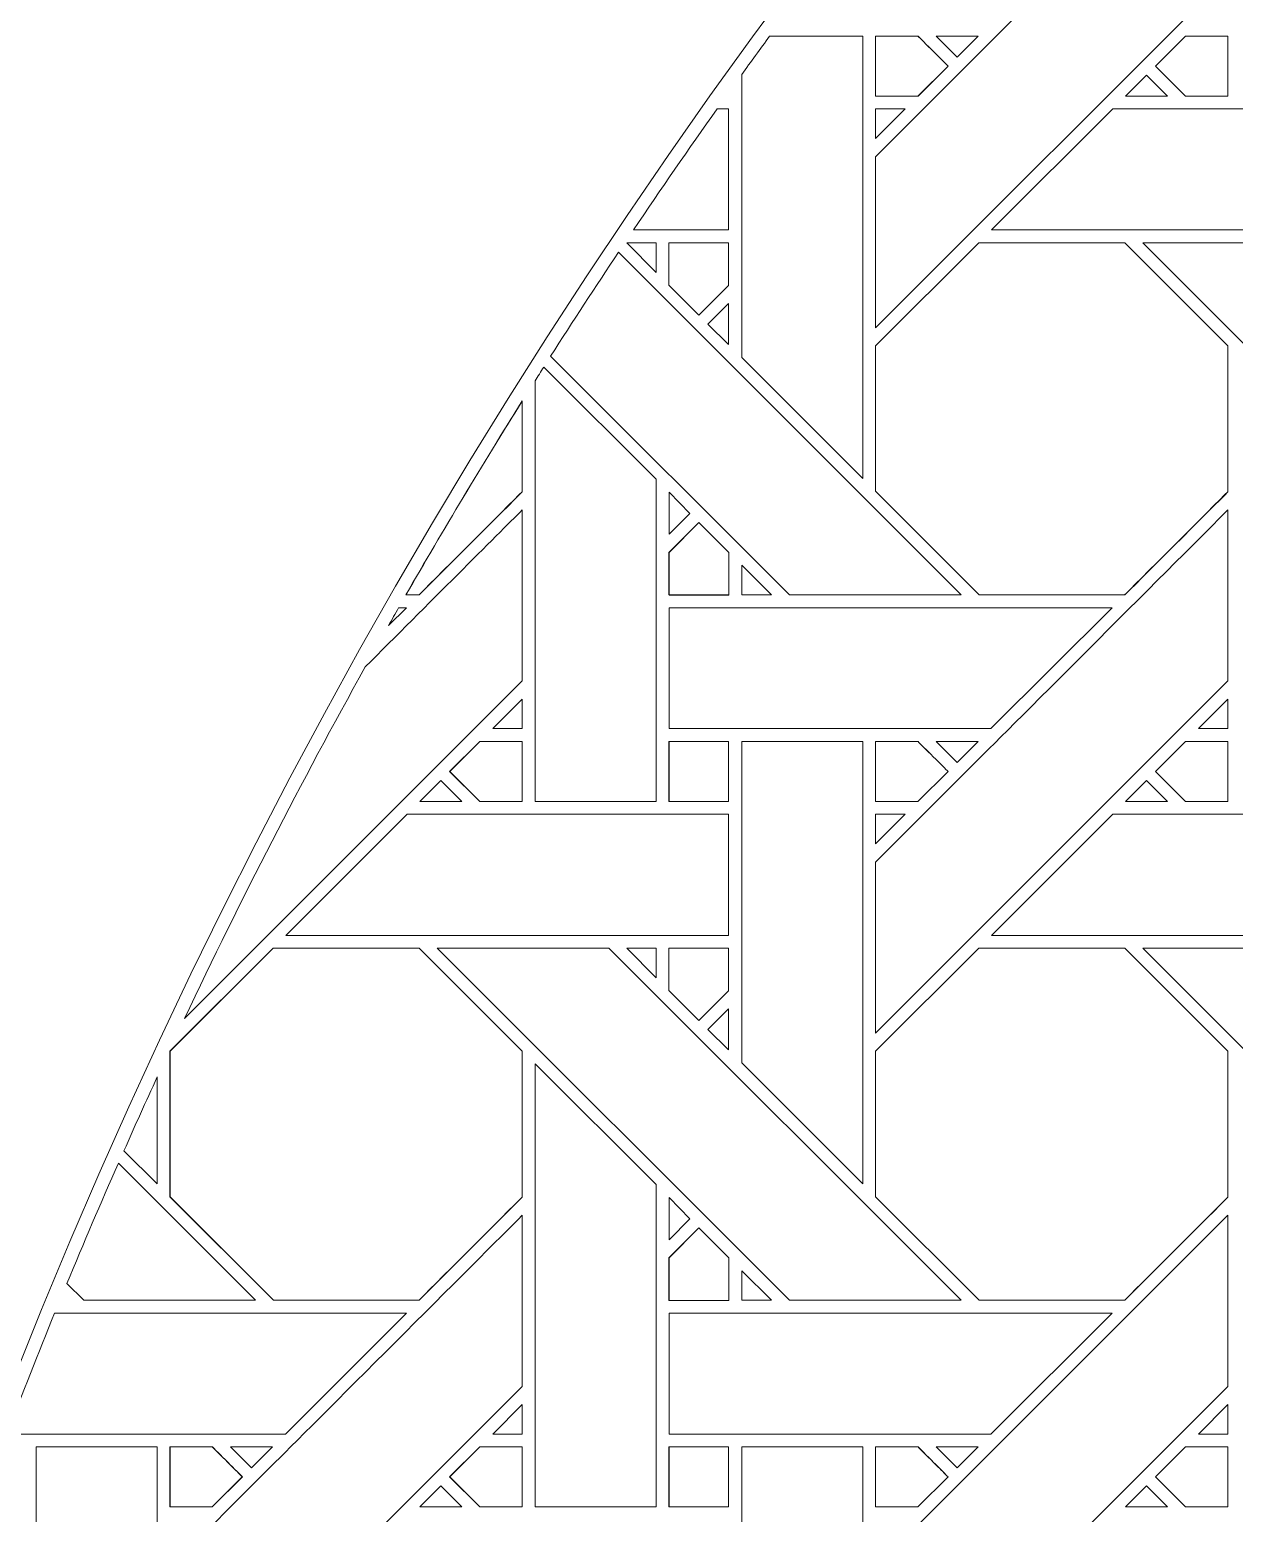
# Model space of a CAD drawing. Header units: inches. Extents: x 3.4 to 21.4, y 0.1 to 18.1.
# Drawn here: x 4.842 to 6.462, y 11.892 to 13.888 of the extents above; entities that cross this region are included whole.
import ezdxf

# ---------------------------------------------------------------- set-up
doc = ezdxf.new("R2010")
doc.units = ezdxf.units.IN
doc.header["$MEASUREMENT"] = 0
doc.layers.add('Design', color=7, linetype='Continuous', lineweight=0)

msp = doc.modelspace()

# ---------------------------------------------------------------- linework, layer by layer
at = {"layer": 'Design'}
for points, knots in [([(12.3829, 18.0948), (7.4123, 18.0948), (3.3829, 14.0653), (3.3829, 9.0948), (3.3829, 4.1242), (7.4123, 0.0948), (12.3829, 0.0948), (17.3534, 0.0948), (21.3829, 4.1242), (21.3829, 9.0948), (21.3829, 14.0653), (17.3534, 18.0948), (12.3829, 18.0948)], [0, 0, 0, 0, 1, 1, 1, 2, 2, 2, 3, 3, 3, 4, 4, 4, 4]), ([(12.3829, 17.2202), (7.8953, 17.2202), (4.2574, 13.5823), (4.2574, 9.0948), (4.2574, 4.6072), (7.8953, 0.9693), (12.3829, 0.9693), (16.8704, 0.9693), (20.5083, 4.6072), (20.5083, 9.0948), (20.5083, 13.5823), (16.8704, 17.2202), (12.3829, 17.2202)], [0, 0, 0, 0, 1, 1, 1, 2, 2, 2, 3, 3, 3, 4, 4, 4, 4]), ([(6.1154, 13.8528), (6.1567, 13.8939), (6.3965, 14.1338), (6.453, 14.1903), (6.453, 14.1903), (6.453, 13.9603), (6.453, 13.9603), (6.453, 13.9603), (5.9793, 13.4866), (5.9793, 13.4866), (5.9793, 13.4866), (5.9793, 13.7167), (5.9793, 13.7167), (5.9793, 13.7167), (6.1154, 13.8528), (6.1154, 13.8528)], [0, 0, 0, 0, 1, 1, 1, 2, 2, 2, 3, 3, 3, 4, 4, 4, 5, 5, 5, 5]), ([(5.7992, 13.8271), (5.8117, 13.8444), (5.8242, 13.8616), (5.8367, 13.8788), (5.8367, 13.8788), (5.9622, 13.8788), (5.9622, 13.8788), (5.9622, 13.8788), (5.9622, 13.2837), (5.9622, 13.2837), (5.9622, 13.2837), (5.7992, 13.4466), (5.7992, 13.4466), (5.7992, 13.4466), (5.7992, 13.8271), (5.7992, 13.8271)], [0, 0, 0, 0, 1, 1, 1, 2, 2, 2, 3, 3, 3, 4, 4, 4, 5, 5, 5, 5]), ([(5.9792, 13.7981), (5.9792, 13.7981), (5.9792, 13.8789), (5.9792, 13.8789), (5.9792, 13.8789), (6.0362, 13.8789), (6.0362, 13.8789), (6.0414, 13.8738), (6.0722, 13.843), (6.0766, 13.8386), (6.0766, 13.8386), (6.0362, 13.7981), (6.0362, 13.7981), (6.0362, 13.7981), (5.9792, 13.7981), (5.9792, 13.7981)], [0, 0, 0, 0, 1, 1, 1, 2, 2, 2, 3, 3, 3, 4, 4, 4, 5, 5, 5, 5]), ([(6.0615, 13.8537), (6.0615, 13.8537), (6.0767, 13.8385), (6.0767, 13.8385), (6.0767, 13.8385), (6.0363, 13.7981), (6.0363, 13.7981), (6.0363, 13.7981), (5.9793, 13.7981), (5.9793, 13.7981), (5.9793, 13.7981), (5.9793, 13.8788), (5.9793, 13.8788), (5.9793, 13.8788), (6.0364, 13.8788), (6.0364, 13.8788), (6.0418, 13.8734), (6.052, 13.8632), (6.0615, 13.8537)], [0, 0, 0, 0, 1, 1, 1, 2, 2, 2, 3, 3, 3, 4, 4, 4, 5, 5, 5, 6, 6, 6, 6]), ([(6.0607, 13.8788), (6.0607, 13.8788), (6.1172, 13.8788), (6.1172, 13.8788), (6.1172, 13.8788), (6.0889, 13.8506), (6.0889, 13.8506), (6.0889, 13.8506), (6.0607, 13.8788), (6.0607, 13.8788)], [0, 0, 0, 0, 1, 1, 1, 2, 2, 2, 3, 3, 3, 3]), ([(6.3554, 13.8385), (6.3554, 13.8385), (6.3958, 13.8789), (6.3958, 13.8789), (6.3958, 13.8789), (6.4529, 13.8789), (6.4529, 13.8789), (6.4529, 13.8789), (6.4529, 13.7981), (6.4529, 13.7981), (6.4529, 13.7981), (6.3957, 13.7981), (6.3957, 13.7981), (6.3957, 13.7981), (6.3554, 13.8385), (6.3554, 13.8385)], [0, 0, 0, 0, 1, 1, 1, 2, 2, 2, 3, 3, 3, 4, 4, 4, 5, 5, 5, 5]), ([(6.3555, 13.8384), (6.3555, 13.8384), (6.3959, 13.8789), (6.3959, 13.8789), (6.3959, 13.8789), (6.453, 13.8789), (6.453, 13.8789), (6.453, 13.8789), (6.453, 13.798), (6.453, 13.798), (6.453, 13.798), (6.3959, 13.798), (6.3959, 13.798), (6.3959, 13.798), (6.3555, 13.8384), (6.3555, 13.8384)], [0, 0, 0, 0, 1, 1, 1, 2, 2, 2, 3, 3, 3, 4, 4, 4, 5, 5, 5, 5]), ([(6.3716, 13.798), (6.3716, 13.798), (6.3151, 13.798), (6.3151, 13.798), (6.3151, 13.798), (6.3434, 13.8263), (6.3434, 13.8263), (6.3434, 13.8263), (6.3716, 13.798), (6.3716, 13.798)], [0, 0, 0, 0, 1, 1, 1, 2, 2, 2, 3, 3, 3, 3]), ([(5.7661, 13.7809), (5.7661, 13.7809), (5.7817, 13.7809), (5.7817, 13.7809), (5.7817, 13.7809), (5.7817, 13.6181), (5.7817, 13.6181), (5.7817, 13.6181), (5.6536, 13.6181), (5.6536, 13.6181), (5.6905, 13.6728), (5.728, 13.7271), (5.7661, 13.7809)], [0, 0, 0, 0, 1, 1, 1, 2, 2, 2, 3, 3, 3, 4, 4, 4, 4]), ([(6.0191, 13.7809), (6.0191, 13.7809), (5.9793, 13.7411), (5.9793, 13.7411), (5.9793, 13.7411), (5.9793, 13.7809), (5.9793, 13.7809), (5.9793, 13.7809), (6.0191, 13.7809), (6.0191, 13.7809)], [0, 0, 0, 0, 1, 1, 1, 2, 2, 2, 3, 3, 3, 3]), ([(6.7304, 13.7809), (6.7304, 13.7809), (6.7304, 13.6181), (6.7304, 13.6181), (6.7304, 13.6181), (6.1351, 13.6181), (6.1351, 13.6181), (6.1351, 13.6181), (6.298, 13.7809), (6.298, 13.7809), (6.298, 13.7809), (6.7304, 13.7809), (6.7304, 13.7809)], [0, 0, 0, 0, 1, 1, 1, 2, 2, 2, 3, 3, 3, 4, 4, 4, 4]), ([(5.6842, 13.601), (5.6842, 13.601), (5.6842, 13.5611), (5.6842, 13.5611), (5.6842, 13.5611), (5.6448, 13.601), (5.6448, 13.601), (5.6448, 13.601), (5.6842, 13.601), (5.6842, 13.601)], [0, 0, 0, 0, 1, 1, 1, 2, 2, 2, 3, 3, 3, 3]), ([(5.7816, 13.5435), (5.7816, 13.5435), (5.7416, 13.5035), (5.7416, 13.5035), (5.7416, 13.5035), (5.7013, 13.5438), (5.7013, 13.5438), (5.7013, 13.5438), (5.7013, 13.601), (5.7013, 13.601), (5.7013, 13.601), (5.7816, 13.601), (5.7816, 13.601), (5.7816, 13.601), (5.7816, 13.5435), (5.7816, 13.5435)], [0, 0, 0, 0, 1, 1, 1, 2, 2, 2, 3, 3, 3, 4, 4, 4, 5, 5, 5, 5]), ([(5.7418, 13.5034), (5.7418, 13.5034), (5.7014, 13.5438), (5.7014, 13.5438), (5.7014, 13.5438), (5.7014, 13.601), (5.7014, 13.601), (5.7014, 13.601), (5.7817, 13.601), (5.7817, 13.601), (5.7817, 13.601), (5.7817, 13.5434), (5.7817, 13.5434), (5.7817, 13.5434), (5.7418, 13.5034), (5.7418, 13.5034)], [0, 0, 0, 0, 1, 1, 1, 2, 2, 2, 3, 3, 3, 4, 4, 4, 5, 5, 5, 5]), ([(5.9792, 13.2667), (5.9792, 13.2667), (5.9792, 13.4623), (5.9792, 13.4623), (5.9792, 13.4623), (6.1179, 13.601), (6.1179, 13.601), (6.1179, 13.601), (6.3142, 13.601), (6.3142, 13.601), (6.3142, 13.601), (6.4528, 13.4623), (6.4528, 13.4623), (6.4528, 13.4623), (6.4528, 13.2661), (6.4528, 13.2661), (6.435, 13.2482), (6.3231, 13.1364), (6.3141, 13.1274), (6.3141, 13.1274), (6.1184, 13.1274), (6.1184, 13.1274), (6.1184, 13.1274), (5.9792, 13.2667), (5.9792, 13.2667)], [0, 0, 0, 0, 1, 1, 1, 2, 2, 2, 3, 3, 3, 4, 4, 4, 5, 5, 5, 6, 6, 6, 7, 7, 7, 8, 8, 8, 8]), ([(6.1179, 13.601), (6.1179, 13.601), (6.3142, 13.601), (6.3142, 13.601), (6.3142, 13.601), (6.453, 13.4622), (6.453, 13.4622), (6.453, 13.4622), (6.453, 13.266), (6.453, 13.266), (6.4353, 13.2482), (6.3233, 13.1364), (6.3143, 13.1273), (6.3143, 13.1273), (6.1186, 13.1273), (6.1186, 13.1273), (6.1186, 13.1273), (5.9793, 13.2666), (5.9793, 13.2666), (5.9793, 13.2666), (5.9793, 13.4622), (5.9793, 13.4622), (5.9793, 13.4622), (6.1179, 13.601), (6.1179, 13.601)], [0, 0, 0, 0, 1, 1, 1, 2, 2, 2, 3, 3, 3, 4, 4, 4, 5, 5, 5, 6, 6, 6, 7, 7, 7, 8, 8, 8, 8]), ([(7.043, 13.1273), (7.043, 13.1273), (6.812, 13.1273), (6.812, 13.1273), (6.812, 13.1273), (6.3385, 13.601), (6.3385, 13.601), (6.3385, 13.601), (6.5694, 13.601), (6.5694, 13.601), (6.5694, 13.601), (7.043, 13.1273), (7.043, 13.1273)], [0, 0, 0, 0, 1, 1, 1, 2, 2, 2, 3, 3, 3, 4, 4, 4, 4]), ([(5.6336, 13.5881), (5.6336, 13.5881), (6.0943, 13.1273), (6.0943, 13.1273), (6.0943, 13.1273), (5.8633, 13.1273), (5.8633, 13.1273), (5.8633, 13.1273), (5.5423, 13.4483), (5.5423, 13.4483), (5.5723, 13.4952), (5.6027, 13.5418), (5.6336, 13.5881)], [0, 0, 0, 0, 1, 1, 1, 2, 2, 2, 3, 3, 3, 4, 4, 4, 4]), ([(5.7817, 13.5191), (5.7817, 13.5191), (5.7817, 13.464), (5.7817, 13.464), (5.7817, 13.464), (5.7539, 13.4913), (5.7539, 13.4913), (5.7539, 13.4913), (5.7817, 13.5191), (5.7817, 13.5191)], [0, 0, 0, 0, 1, 1, 1, 2, 2, 2, 3, 3, 3, 3]), ([(5.5214, 13.4152), (5.5252, 13.4213), (5.5291, 13.4275), (5.533, 13.4336), (5.533, 13.4336), (5.6841, 13.283), (5.6841, 13.283), (5.6841, 13.283), (5.6841, 12.8493), (5.6841, 12.8493), (5.6841, 12.8493), (5.5214, 12.8493), (5.5214, 12.8493), (5.5214, 12.8493), (5.5214, 13.4152), (5.5214, 13.4152)], [0, 0, 0, 0, 1, 1, 1, 2, 2, 2, 3, 3, 3, 4, 4, 4, 5, 5, 5, 5]), ([(5.5042, 13.3881), (5.5042, 13.3881), (5.5042, 13.266), (5.5042, 13.266), (5.4863, 13.2479), (5.3744, 13.1362), (5.3655, 13.1273), (5.3655, 13.1273), (5.3478, 13.1273), (5.3478, 13.1273), (5.3984, 13.2153), (5.4505, 13.3022), (5.5042, 13.3881)], [0, 0, 0, 0, 1, 1, 1, 2, 2, 2, 3, 3, 3, 4, 4, 4, 4]), ([(5.5041, 13.2661), (5.4863, 13.2482), (5.3744, 13.1364), (5.3654, 13.1274), (5.3654, 13.1274), (5.3479, 13.1274), (5.3479, 13.1274), (5.3984, 13.2153), (5.4505, 13.3021), (5.5041, 13.3879), (5.5041, 13.3879), (5.5041, 13.2661), (5.5041, 13.2661)], [0, 0, 0, 0, 1, 1, 1, 2, 2, 2, 3, 3, 3, 4, 4, 4, 4]), ([(5.7015, 13.2088), (5.7015, 13.2088), (5.7015, 13.2655), (5.7015, 13.2655), (5.7015, 13.2655), (5.7296, 13.2369), (5.7296, 13.2369), (5.7296, 13.2369), (5.7015, 13.2088), (5.7015, 13.2088)], [0, 0, 0, 0, 1, 1, 1, 2, 2, 2, 3, 3, 3, 3]), ([(5.2931, 13.0304), (5.3753, 13.1126), (5.4712, 13.2085), (5.5042, 13.2416), (5.5042, 13.2416), (5.5042, 13.0116), (5.5042, 13.0116), (5.5042, 13.0116), (5.05, 12.5574), (5.05, 12.5574), (5.126, 12.718), (5.2071, 12.8757), (5.2931, 13.0304)], [0, 0, 0, 0, 1, 1, 1, 2, 2, 2, 3, 3, 3, 4, 4, 4, 4]), ([(6.453, 13.0116), (6.453, 13.0116), (5.9793, 12.5379), (5.9793, 12.5379), (5.9793, 12.5379), (5.9793, 12.768), (5.9793, 12.768), (5.9793, 12.768), (6.1154, 12.904), (6.1154, 12.904), (6.1567, 12.9451), (6.3965, 13.1851), (6.453, 13.2416), (6.453, 13.2416), (6.453, 13.0116), (6.453, 13.0116)], [0, 0, 0, 0, 1, 1, 1, 2, 2, 2, 3, 3, 3, 4, 4, 4, 5, 5, 5, 5]), ([(5.782, 13.1272), (5.782, 13.1272), (5.7013, 13.1272), (5.7013, 13.1272), (5.7013, 13.1272), (5.7013, 13.1845), (5.7013, 13.1845), (5.7013, 13.1845), (5.7416, 13.2248), (5.7416, 13.2248), (5.7416, 13.2248), (5.782, 13.1845), (5.782, 13.1845), (5.782, 13.1845), (5.782, 13.1272), (5.782, 13.1272)], [0, 0, 0, 0, 1, 1, 1, 2, 2, 2, 3, 3, 3, 4, 4, 4, 5, 5, 5, 5]), ([(5.7418, 13.2247), (5.7418, 13.2247), (5.7821, 13.1844), (5.7821, 13.1844), (5.7821, 13.1844), (5.7821, 13.1271), (5.7821, 13.1271), (5.7821, 13.1271), (5.7015, 13.1271), (5.7015, 13.1271), (5.7015, 13.1271), (5.7015, 13.1844), (5.7015, 13.1844), (5.7015, 13.1844), (5.7418, 13.2247), (5.7418, 13.2247)], [0, 0, 0, 0, 1, 1, 1, 2, 2, 2, 3, 3, 3, 4, 4, 4, 5, 5, 5, 5]), ([(5.7994, 13.1273), (5.7994, 13.1273), (5.7994, 13.1671), (5.7994, 13.1671), (5.7994, 13.1671), (5.8391, 13.1273), (5.8391, 13.1273), (5.8391, 13.1273), (5.7994, 13.1273), (5.7994, 13.1273)], [0, 0, 0, 0, 1, 1, 1, 2, 2, 2, 3, 3, 3, 3]), ([(5.338, 13.1101), (5.338, 13.1101), (5.3484, 13.1101), (5.3484, 13.1101), (5.3484, 13.1101), (5.3244, 13.0861), (5.3244, 13.0861), (5.329, 13.0941), (5.3335, 13.1021), (5.338, 13.1101)], [0, 0, 0, 0, 1, 1, 1, 2, 2, 2, 3, 3, 3, 3]), ([(6.2972, 13.1101), (6.2972, 13.1101), (6.1344, 12.9474), (6.1344, 12.9474), (6.1344, 12.9474), (5.7015, 12.9474), (5.7015, 12.9474), (5.7015, 12.9474), (5.7015, 13.1101), (5.7015, 13.1101), (5.7015, 13.1101), (6.2972, 13.1101), (6.2972, 13.1101)], [0, 0, 0, 0, 1, 1, 1, 2, 2, 2, 3, 3, 3, 4, 4, 4, 4]), ([(5.5042, 12.9474), (5.5042, 12.9474), (5.4645, 12.9474), (5.4645, 12.9474), (5.4645, 12.9474), (5.5042, 12.9872), (5.5042, 12.9872), (5.5042, 12.9872), (5.5042, 12.9474), (5.5042, 12.9474)], [0, 0, 0, 0, 1, 1, 1, 2, 2, 2, 3, 3, 3, 3]), ([(6.4132, 12.9474), (6.4132, 12.9474), (6.453, 12.9872), (6.453, 12.9872), (6.453, 12.9872), (6.453, 12.9474), (6.453, 12.9474), (6.453, 12.9474), (6.4132, 12.9474), (6.4132, 12.9474)], [0, 0, 0, 0, 1, 1, 1, 2, 2, 2, 3, 3, 3, 3]), ([(5.5041, 12.8494), (5.5041, 12.8494), (5.447, 12.8494), (5.447, 12.8494), (5.447, 12.8494), (5.4066, 12.8898), (5.4066, 12.8898), (5.4066, 12.8898), (5.4471, 12.9302), (5.4471, 12.9302), (5.4471, 12.9302), (5.5041, 12.9302), (5.5041, 12.9302), (5.5041, 12.9302), (5.5041, 12.8494), (5.5041, 12.8494)], [0, 0, 0, 0, 1, 1, 1, 2, 2, 2, 3, 3, 3, 4, 4, 4, 5, 5, 5, 5]), ([(5.4068, 12.8897), (5.4068, 12.8897), (5.4472, 12.9301), (5.4472, 12.9301), (5.4472, 12.9301), (5.5042, 12.9301), (5.5042, 12.9301), (5.5042, 12.9301), (5.5042, 12.8493), (5.5042, 12.8493), (5.5042, 12.8493), (5.4471, 12.8493), (5.4471, 12.8493), (5.4471, 12.8493), (5.4068, 12.8897), (5.4068, 12.8897)], [0, 0, 0, 0, 1, 1, 1, 2, 2, 2, 3, 3, 3, 4, 4, 4, 5, 5, 5, 5]), ([(5.7816, 12.8494), (5.7816, 12.8494), (5.7013, 12.8494), (5.7013, 12.8494), (5.7013, 12.8494), (5.7013, 12.9302), (5.7013, 12.9302), (5.7013, 12.9302), (5.7816, 12.9302), (5.7816, 12.9302), (5.7816, 12.9302), (5.7816, 12.8494), (5.7816, 12.8494)], [0, 0, 0, 0, 1, 1, 1, 2, 2, 2, 3, 3, 3, 4, 4, 4, 4]), ([(5.7817, 12.9301), (5.7817, 12.9301), (5.7817, 12.8493), (5.7817, 12.8493), (5.7817, 12.8493), (5.7015, 12.8493), (5.7015, 12.8493), (5.7015, 12.8493), (5.7015, 12.9301), (5.7015, 12.9301), (5.7015, 12.9301), (5.7817, 12.9301), (5.7817, 12.9301)], [0, 0, 0, 0, 1, 1, 1, 2, 2, 2, 3, 3, 3, 4, 4, 4, 4]), ([(5.9622, 12.9301), (5.9622, 12.9301), (5.9622, 12.335), (5.9622, 12.335), (5.9622, 12.335), (5.7992, 12.4979), (5.7992, 12.4979), (5.7992, 12.4979), (5.7992, 12.9301), (5.7992, 12.9301), (5.7992, 12.9301), (5.9622, 12.9301), (5.9622, 12.9301)], [0, 0, 0, 0, 1, 1, 1, 2, 2, 2, 3, 3, 3, 4, 4, 4, 4]), ([(6.0766, 12.8898), (6.0766, 12.8898), (6.0362, 12.8494), (6.0362, 12.8494), (6.0362, 12.8494), (5.9792, 12.8494), (5.9792, 12.8494), (5.9792, 12.8494), (5.9792, 12.9301), (5.9792, 12.9301), (5.9792, 12.9301), (6.0363, 12.9301), (6.0363, 12.9301), (6.0414, 12.925), (6.0722, 12.8942), (6.0766, 12.8898)], [0, 0, 0, 0, 1, 1, 1, 2, 2, 2, 3, 3, 3, 4, 4, 4, 5, 5, 5, 5]), ([(6.0766, 12.8898), (6.0766, 12.8898), (6.0362, 12.8494), (6.0362, 12.8494), (6.0362, 12.8494), (5.9792, 12.8494), (5.9792, 12.8494), (5.9792, 12.8494), (5.9792, 12.9301), (5.9792, 12.9301), (5.9792, 12.9301), (6.0363, 12.9301), (6.0363, 12.9301), (6.0416, 12.9249), (6.0724, 12.8941), (6.0766, 12.8898)], [0, 0, 0, 0, 1, 1, 1, 2, 2, 2, 3, 3, 3, 4, 4, 4, 5, 5, 5, 5]), ([(6.0889, 12.9019), (6.0889, 12.9019), (6.0607, 12.9301), (6.0607, 12.9301), (6.0607, 12.9301), (6.1172, 12.9301), (6.1172, 12.9301), (6.1172, 12.9301), (6.0889, 12.9019), (6.0889, 12.9019)], [0, 0, 0, 0, 1, 1, 1, 2, 2, 2, 3, 3, 3, 3]), ([(6.3959, 12.9302), (6.3959, 12.9302), (6.4529, 12.9302), (6.4529, 12.9302), (6.4529, 12.9302), (6.4529, 12.8494), (6.4529, 12.8494), (6.4529, 12.8494), (6.3958, 12.8494), (6.3958, 12.8494), (6.3958, 12.8494), (6.3554, 12.8897), (6.3554, 12.8897), (6.3554, 12.8897), (6.3959, 12.9302), (6.3959, 12.9302)], [0, 0, 0, 0, 1, 1, 1, 2, 2, 2, 3, 3, 3, 4, 4, 4, 5, 5, 5, 5]), ([(6.4529, 12.9302), (6.4529, 12.9302), (6.4529, 12.8494), (6.4529, 12.8494), (6.4529, 12.8494), (6.3958, 12.8494), (6.3958, 12.8494), (6.3958, 12.8494), (6.3554, 12.8897), (6.3554, 12.8897), (6.3554, 12.8897), (6.3959, 12.9302), (6.3959, 12.9302), (6.3959, 12.9302), (6.4529, 12.9302), (6.4529, 12.9302)], [0, 0, 0, 0, 1, 1, 1, 2, 2, 2, 3, 3, 3, 4, 4, 4, 5, 5, 5, 5]), ([(5.4229, 12.8493), (5.4229, 12.8493), (5.3664, 12.8493), (5.3664, 12.8493), (5.3664, 12.8493), (5.3947, 12.8776), (5.3947, 12.8776), (5.3947, 12.8776), (5.4229, 12.8493), (5.4229, 12.8493)], [0, 0, 0, 0, 1, 1, 1, 2, 2, 2, 3, 3, 3, 3]), ([(6.3716, 12.8493), (6.3716, 12.8493), (6.3151, 12.8493), (6.3151, 12.8493), (6.3151, 12.8493), (6.3434, 12.8776), (6.3434, 12.8776), (6.3434, 12.8776), (6.3716, 12.8493), (6.3716, 12.8493)], [0, 0, 0, 0, 1, 1, 1, 2, 2, 2, 3, 3, 3, 3]), ([(5.7817, 12.8322), (5.7817, 12.8322), (5.7817, 12.6694), (5.7817, 12.6694), (5.7817, 12.6694), (5.1864, 12.6694), (5.1864, 12.6694), (5.1864, 12.6694), (5.3493, 12.8322), (5.3493, 12.8322), (5.3493, 12.8322), (5.7817, 12.8322), (5.7817, 12.8322)], [0, 0, 0, 0, 1, 1, 1, 2, 2, 2, 3, 3, 3, 4, 4, 4, 4]), ([(5.9793, 12.7924), (5.9793, 12.7924), (5.9793, 12.8322), (5.9793, 12.8322), (5.9793, 12.8322), (6.0191, 12.8322), (6.0191, 12.8322), (6.0191, 12.8322), (5.9793, 12.7924), (5.9793, 12.7924)], [0, 0, 0, 0, 1, 1, 1, 2, 2, 2, 3, 3, 3, 3]), ([(6.7304, 12.8322), (6.7304, 12.8322), (6.7304, 12.6694), (6.7304, 12.6694), (6.7304, 12.6694), (6.1351, 12.6694), (6.1351, 12.6694), (6.1351, 12.6694), (6.298, 12.8322), (6.298, 12.8322), (6.298, 12.8322), (6.7304, 12.8322), (6.7304, 12.8322)], [0, 0, 0, 0, 1, 1, 1, 2, 2, 2, 3, 3, 3, 4, 4, 4, 4]), ([(5.5041, 12.5136), (5.5041, 12.5136), (5.5041, 12.3174), (5.5041, 12.3174), (5.4863, 12.2994), (5.3744, 12.1877), (5.3654, 12.1787), (5.3654, 12.1787), (5.1697, 12.1787), (5.1697, 12.1787), (5.1697, 12.1787), (5.0304, 12.3179), (5.0304, 12.3179), (5.0304, 12.3179), (5.0304, 12.5136), (5.0304, 12.5136), (5.0304, 12.5136), (5.1691, 12.6523), (5.1691, 12.6523), (5.1691, 12.6523), (5.3654, 12.6523), (5.3654, 12.6523), (5.3654, 12.6523), (5.5041, 12.5136), (5.5041, 12.5136)], [0, 0, 0, 0, 1, 1, 1, 2, 2, 2, 3, 3, 3, 4, 4, 4, 5, 5, 5, 6, 6, 6, 7, 7, 7, 8, 8, 8, 8]), ([(5.0306, 12.5135), (5.0306, 12.5135), (5.1693, 12.6522), (5.1693, 12.6522), (5.1693, 12.6522), (5.3655, 12.6522), (5.3655, 12.6522), (5.3655, 12.6522), (5.5042, 12.5135), (5.5042, 12.5135), (5.5042, 12.5135), (5.5042, 12.3173), (5.5042, 12.3173), (5.4858, 12.2987), (5.374, 12.1871), (5.3655, 12.1786), (5.3655, 12.1786), (5.1698, 12.1786), (5.1698, 12.1786), (5.1698, 12.1786), (5.0306, 12.3178), (5.0306, 12.3178), (5.0306, 12.3178), (5.0306, 12.5135), (5.0306, 12.5135)], [0, 0, 0, 0, 1, 1, 1, 2, 2, 2, 3, 3, 3, 4, 4, 4, 5, 5, 5, 6, 6, 6, 7, 7, 7, 8, 8, 8, 8]), ([(5.6207, 12.6522), (5.6207, 12.6522), (6.0943, 12.1786), (6.0943, 12.1786), (6.0943, 12.1786), (5.8633, 12.1786), (5.8633, 12.1786), (5.8633, 12.1786), (5.3897, 12.6522), (5.3897, 12.6522), (5.3897, 12.6522), (5.6207, 12.6522), (5.6207, 12.6522)], [0, 0, 0, 0, 1, 1, 1, 2, 2, 2, 3, 3, 3, 4, 4, 4, 4]), ([(5.6842, 12.6522), (5.6842, 12.6522), (5.6842, 12.6124), (5.6842, 12.6124), (5.6842, 12.6124), (5.6448, 12.6522), (5.6448, 12.6522), (5.6448, 12.6522), (5.6842, 12.6522), (5.6842, 12.6522)], [0, 0, 0, 0, 1, 1, 1, 2, 2, 2, 3, 3, 3, 3]), ([(5.7013, 12.5951), (5.7013, 12.5951), (5.7013, 12.6523), (5.7013, 12.6523), (5.7013, 12.6523), (5.7816, 12.6523), (5.7816, 12.6523), (5.7816, 12.6523), (5.7816, 12.5947), (5.7816, 12.5947), (5.7816, 12.5947), (5.7416, 12.5548), (5.7416, 12.5548), (5.7416, 12.5548), (5.7013, 12.5951), (5.7013, 12.5951)], [0, 0, 0, 0, 1, 1, 1, 2, 2, 2, 3, 3, 3, 4, 4, 4, 5, 5, 5, 5]), ([(5.7418, 12.5547), (5.7418, 12.5547), (5.7014, 12.595), (5.7014, 12.595), (5.7014, 12.595), (5.7014, 12.6522), (5.7014, 12.6522), (5.7014, 12.6522), (5.7817, 12.6522), (5.7817, 12.6522), (5.7817, 12.6522), (5.7817, 12.5946), (5.7817, 12.5946), (5.7817, 12.5946), (5.7418, 12.5547), (5.7418, 12.5547)], [0, 0, 0, 0, 1, 1, 1, 2, 2, 2, 3, 3, 3, 4, 4, 4, 5, 5, 5, 5]), ([(5.9792, 12.5136), (5.9792, 12.5136), (6.1179, 12.6523), (6.1179, 12.6523), (6.1179, 12.6523), (6.3142, 12.6523), (6.3142, 12.6523), (6.3142, 12.6523), (6.4529, 12.5135), (6.4529, 12.5135), (6.4529, 12.5135), (6.4529, 12.3173), (6.4529, 12.3173), (6.4351, 12.2994), (6.3232, 12.1877), (6.3143, 12.1787), (6.3143, 12.1787), (6.1185, 12.1787), (6.1185, 12.1787), (6.1185, 12.1787), (5.9792, 12.3179), (5.9792, 12.3179), (5.9792, 12.3179), (5.9792, 12.5136), (5.9792, 12.5136)], [0, 0, 0, 0, 1, 1, 1, 2, 2, 2, 3, 3, 3, 4, 4, 4, 5, 5, 5, 6, 6, 6, 7, 7, 7, 8, 8, 8, 8]), ([(5.9793, 12.5135), (5.9793, 12.5135), (6.1179, 12.6523), (6.1179, 12.6523), (6.1179, 12.6523), (6.3142, 12.6523), (6.3142, 12.6523), (6.3142, 12.6523), (6.4529, 12.5135), (6.4529, 12.5135), (6.4529, 12.5135), (6.4529, 12.3173), (6.4529, 12.3173), (6.435, 12.2993), (6.3232, 12.1876), (6.3143, 12.1787), (6.3143, 12.1787), (6.1185, 12.1787), (6.1185, 12.1787), (6.1185, 12.1787), (5.9793, 12.3178), (5.9793, 12.3178), (5.9793, 12.3178), (5.9793, 12.5135), (5.9793, 12.5135)], [0, 0, 0, 0, 1, 1, 1, 2, 2, 2, 3, 3, 3, 4, 4, 4, 5, 5, 5, 6, 6, 6, 7, 7, 7, 8, 8, 8, 8]), ([(6.5694, 12.6522), (6.5694, 12.6522), (7.043, 12.1786), (7.043, 12.1786), (7.043, 12.1786), (6.812, 12.1786), (6.812, 12.1786), (6.812, 12.1786), (6.3385, 12.6522), (6.3385, 12.6522), (6.3385, 12.6522), (6.5694, 12.6522), (6.5694, 12.6522)], [0, 0, 0, 0, 1, 1, 1, 2, 2, 2, 3, 3, 3, 4, 4, 4, 4]), ([(5.7817, 12.5704), (5.7817, 12.5704), (5.7817, 12.5152), (5.7817, 12.5152), (5.7817, 12.5152), (5.7539, 12.5426), (5.7539, 12.5426), (5.7539, 12.5426), (5.7817, 12.5704), (5.7817, 12.5704)], [0, 0, 0, 0, 1, 1, 1, 2, 2, 2, 3, 3, 3, 3]), ([(5.5214, 11.9006), (5.5214, 11.9006), (5.5214, 12.4964), (5.5214, 12.4964), (5.5214, 12.4964), (5.6841, 12.3343), (5.6841, 12.3343), (5.6841, 12.3343), (5.6841, 11.9006), (5.6841, 11.9006), (5.6841, 11.9006), (5.5214, 11.9006), (5.5214, 11.9006)], [0, 0, 0, 0, 1, 1, 1, 2, 2, 2, 3, 3, 3, 4, 4, 4, 4]), ([(5.0134, 12.4789), (5.0134, 12.4789), (5.0134, 12.335), (5.0134, 12.335), (5.0134, 12.335), (4.9687, 12.3798), (4.9687, 12.3798), (4.9834, 12.4129), (4.9983, 12.446), (5.0134, 12.4789)], [0, 0, 0, 0, 1, 1, 1, 2, 2, 2, 3, 3, 3, 3]), ([(4.9612, 12.363), (4.9612, 12.363), (5.1456, 12.1786), (5.1456, 12.1786), (5.1456, 12.1786), (4.9146, 12.1786), (4.9146, 12.1786), (4.9146, 12.1786), (4.892, 12.2012), (4.892, 12.2012), (4.9145, 12.2554), (4.9375, 12.3094), (4.9612, 12.363)], [0, 0, 0, 0, 1, 1, 1, 2, 2, 2, 3, 3, 3, 4, 4, 4, 4]), ([(5.7015, 12.26), (5.7015, 12.26), (5.7015, 12.3168), (5.7015, 12.3168), (5.7015, 12.3168), (5.7296, 12.2882), (5.7296, 12.2882), (5.7296, 12.2882), (5.7015, 12.26), (5.7015, 12.26)], [0, 0, 0, 0, 1, 1, 1, 2, 2, 2, 3, 3, 3, 3]), ([(5.1668, 11.9555), (5.2162, 12.0046), (5.4488, 12.2374), (5.5042, 12.2929), (5.5042, 12.2929), (5.5042, 12.0628), (5.5042, 12.0628), (5.5042, 12.0628), (5.0306, 11.5892), (5.0306, 11.5892), (5.0306, 11.5892), (5.0306, 11.8193), (5.0306, 11.8193), (5.0306, 11.8193), (5.1668, 11.9555), (5.1668, 11.9555)], [0, 0, 0, 0, 1, 1, 1, 2, 2, 2, 3, 3, 3, 4, 4, 4, 5, 5, 5, 5]), ([(6.453, 12.0628), (6.453, 12.0628), (5.9793, 11.5892), (5.9793, 11.5892), (5.9793, 11.5892), (5.9793, 11.8193), (5.9793, 11.8193), (5.9793, 11.8193), (6.453, 12.2929), (6.453, 12.2929), (6.453, 12.2929), (6.453, 12.0628), (6.453, 12.0628)], [0, 0, 0, 0, 1, 1, 1, 2, 2, 2, 3, 3, 3, 4, 4, 4, 4]), ([(5.7013, 12.1784), (5.7013, 12.1784), (5.7013, 12.2357), (5.7013, 12.2357), (5.7013, 12.2357), (5.7416, 12.276), (5.7416, 12.276), (5.7416, 12.276), (5.782, 12.2357), (5.782, 12.2357), (5.782, 12.2357), (5.782, 12.1784), (5.782, 12.1784), (5.782, 12.1784), (5.7013, 12.1784), (5.7013, 12.1784)], [0, 0, 0, 0, 1, 1, 1, 2, 2, 2, 3, 3, 3, 4, 4, 4, 5, 5, 5, 5]), ([(5.7418, 12.276), (5.7418, 12.276), (5.7821, 12.2357), (5.7821, 12.2357), (5.7821, 12.2357), (5.7821, 12.1784), (5.7821, 12.1784), (5.7821, 12.1784), (5.7015, 12.1784), (5.7015, 12.1784), (5.7015, 12.1784), (5.7015, 12.2356), (5.7015, 12.2356), (5.7015, 12.2356), (5.7418, 12.276), (5.7418, 12.276)], [0, 0, 0, 0, 1, 1, 1, 2, 2, 2, 3, 3, 3, 4, 4, 4, 5, 5, 5, 5]), ([(5.7994, 12.1786), (5.7994, 12.1786), (5.7994, 12.2184), (5.7994, 12.2184), (5.7994, 12.2184), (5.8391, 12.1786), (5.8391, 12.1786), (5.8391, 12.1786), (5.7994, 12.1786), (5.7994, 12.1786)], [0, 0, 0, 0, 1, 1, 1, 2, 2, 2, 3, 3, 3, 3]), ([(4.8754, 12.1613), (4.8754, 12.1613), (5.3484, 12.1613), (5.3484, 12.1613), (5.3484, 12.1613), (5.1857, 11.9986), (5.1857, 11.9986), (5.1857, 11.9986), (4.8111, 11.9986), (4.8111, 11.9986), (4.832, 12.0531), (4.8534, 12.1074), (4.8754, 12.1613)], [0, 0, 0, 0, 1, 1, 1, 2, 2, 2, 3, 3, 3, 4, 4, 4, 4]), ([(6.2972, 12.1613), (6.2972, 12.1613), (6.1344, 11.9986), (6.1344, 11.9986), (6.1344, 11.9986), (5.7015, 11.9986), (5.7015, 11.9986), (5.7015, 11.9986), (5.7015, 12.1613), (5.7015, 12.1613), (5.7015, 12.1613), (6.2972, 12.1613), (6.2972, 12.1613)], [0, 0, 0, 0, 1, 1, 1, 2, 2, 2, 3, 3, 3, 4, 4, 4, 4]), ([(5.4645, 11.9987), (5.4645, 11.9987), (5.5042, 12.0384), (5.5042, 12.0384), (5.5042, 12.0384), (5.5042, 11.9987), (5.5042, 11.9987), (5.5042, 11.9987), (5.4645, 11.9987), (5.4645, 11.9987)], [0, 0, 0, 0, 1, 1, 1, 2, 2, 2, 3, 3, 3, 3]), ([(6.4132, 11.9987), (6.4132, 11.9987), (6.453, 12.0384), (6.453, 12.0384), (6.453, 12.0384), (6.453, 11.9987), (6.453, 11.9987), (6.453, 11.9987), (6.4132, 11.9987), (6.4132, 11.9987)], [0, 0, 0, 0, 1, 1, 1, 2, 2, 2, 3, 3, 3, 3]), ([(5.0134, 11.9814), (5.0134, 11.9814), (5.0134, 11.3863), (5.0134, 11.3863), (5.0134, 11.3863), (4.8505, 11.5492), (4.8505, 11.5492), (4.8505, 11.5492), (4.8505, 11.9814), (4.8505, 11.9814), (4.8505, 11.9814), (5.0134, 11.9814), (5.0134, 11.9814)], [0, 0, 0, 0, 1, 1, 1, 2, 2, 2, 3, 3, 3, 4, 4, 4, 4]), ([(5.0875, 11.9814), (5.0926, 11.9763), (5.1234, 11.9455), (5.1278, 11.9411), (5.1278, 11.9411), (5.0874, 11.9007), (5.0874, 11.9007), (5.0874, 11.9007), (5.0304, 11.9007), (5.0304, 11.9007), (5.0304, 11.9007), (5.0304, 11.9814), (5.0304, 11.9814), (5.0304, 11.9814), (5.0875, 11.9814), (5.0875, 11.9814)], [0, 0, 0, 0, 1, 1, 1, 2, 2, 2, 3, 3, 3, 4, 4, 4, 5, 5, 5, 5]), ([(5.1121, 11.9569), (5.1121, 11.9569), (5.128, 11.941), (5.128, 11.941), (5.128, 11.941), (5.0875, 11.9006), (5.0875, 11.9006), (5.0875, 11.9006), (5.0306, 11.9006), (5.0306, 11.9006), (5.0306, 11.9006), (5.0306, 11.9814), (5.0306, 11.9814), (5.0306, 11.9814), (5.0876, 11.9814), (5.0876, 11.9814), (5.093, 11.976), (5.1029, 11.9662), (5.1121, 11.9569)], [0, 0, 0, 0, 1, 1, 1, 2, 2, 2, 3, 3, 3, 4, 4, 4, 5, 5, 5, 6, 6, 6, 6]), ([(5.112, 11.9814), (5.112, 11.9814), (5.1685, 11.9814), (5.1685, 11.9814), (5.1685, 11.9814), (5.1402, 11.9532), (5.1402, 11.9532), (5.1402, 11.9532), (5.112, 11.9814), (5.112, 11.9814)], [0, 0, 0, 0, 1, 1, 1, 2, 2, 2, 3, 3, 3, 3]), ([(5.5042, 11.9814), (5.5042, 11.9814), (5.5042, 11.9006), (5.5042, 11.9006), (5.5042, 11.9006), (5.4471, 11.9006), (5.4471, 11.9006), (5.4471, 11.9006), (5.4066, 11.941), (5.4066, 11.941), (5.4066, 11.941), (5.4471, 11.9814), (5.4471, 11.9814), (5.4471, 11.9814), (5.5042, 11.9814), (5.5042, 11.9814)], [0, 0, 0, 0, 1, 1, 1, 2, 2, 2, 3, 3, 3, 4, 4, 4, 5, 5, 5, 5]), ([(5.5042, 11.9814), (5.5042, 11.9814), (5.5042, 11.9006), (5.5042, 11.9006), (5.5042, 11.9006), (5.4471, 11.9006), (5.4471, 11.9006), (5.4471, 11.9006), (5.4068, 11.941), (5.4068, 11.941), (5.4068, 11.941), (5.4471, 11.9814), (5.4471, 11.9814), (5.4471, 11.9814), (5.5042, 11.9814), (5.5042, 11.9814)], [0, 0, 0, 0, 1, 1, 1, 2, 2, 2, 3, 3, 3, 4, 4, 4, 5, 5, 5, 5]), ([(5.7816, 11.9006), (5.7816, 11.9006), (5.7013, 11.9006), (5.7013, 11.9006), (5.7013, 11.9006), (5.7013, 11.9814), (5.7013, 11.9814), (5.7013, 11.9814), (5.7816, 11.9814), (5.7816, 11.9814), (5.7816, 11.9814), (5.7816, 11.9006), (5.7816, 11.9006)], [0, 0, 0, 0, 1, 1, 1, 2, 2, 2, 3, 3, 3, 4, 4, 4, 4]), ([(5.7817, 11.9814), (5.7817, 11.9814), (5.7817, 11.9006), (5.7817, 11.9006), (5.7817, 11.9006), (5.7015, 11.9006), (5.7015, 11.9006), (5.7015, 11.9006), (5.7015, 11.9814), (5.7015, 11.9814), (5.7015, 11.9814), (5.7817, 11.9814), (5.7817, 11.9814)], [0, 0, 0, 0, 1, 1, 1, 2, 2, 2, 3, 3, 3, 4, 4, 4, 4]), ([(5.9622, 11.9814), (5.9622, 11.9814), (5.9622, 11.3863), (5.9622, 11.3863), (5.9622, 11.3863), (5.7992, 11.5492), (5.7992, 11.5492), (5.7992, 11.5492), (5.7992, 11.9814), (5.7992, 11.9814), (5.7992, 11.9814), (5.9622, 11.9814), (5.9622, 11.9814)], [0, 0, 0, 0, 1, 1, 1, 2, 2, 2, 3, 3, 3, 4, 4, 4, 4]), ([(5.9792, 11.9006), (5.9792, 11.9006), (5.9792, 11.9814), (5.9792, 11.9814), (5.9792, 11.9814), (6.0363, 11.9814), (6.0363, 11.9814), (6.0414, 11.9763), (6.0722, 11.9455), (6.0766, 11.9411), (6.0766, 11.9411), (6.0362, 11.9006), (6.0362, 11.9006), (6.0362, 11.9006), (5.9792, 11.9006), (5.9792, 11.9006)], [0, 0, 0, 0, 1, 1, 1, 2, 2, 2, 3, 3, 3, 4, 4, 4, 5, 5, 5, 5]), ([(6.0613, 11.9564), (6.0671, 11.9506), (6.0726, 11.9451), (6.0766, 11.9411), (6.0766, 11.9411), (6.0362, 11.9006), (6.0362, 11.9006), (6.0362, 11.9006), (5.9792, 11.9006), (5.9792, 11.9006), (5.9792, 11.9006), (5.9792, 11.9814), (5.9792, 11.9814), (5.9792, 11.9814), (6.0363, 11.9814), (6.0363, 11.9814), (6.0418, 11.976), (6.0519, 11.9659), (6.0613, 11.9564)], [0, 0, 0, 0, 1, 1, 1, 2, 2, 2, 3, 3, 3, 4, 4, 4, 5, 5, 5, 6, 6, 6, 6]), ([(6.0889, 11.9532), (6.0889, 11.9532), (6.0607, 11.9814), (6.0607, 11.9814), (6.0607, 11.9814), (6.1172, 11.9814), (6.1172, 11.9814), (6.1172, 11.9814), (6.0889, 11.9532), (6.0889, 11.9532)], [0, 0, 0, 0, 1, 1, 1, 2, 2, 2, 3, 3, 3, 3]), ([(6.3958, 11.9006), (6.3958, 11.9006), (6.3554, 11.941), (6.3554, 11.941), (6.3554, 11.941), (6.3959, 11.9814), (6.3959, 11.9814), (6.3959, 11.9814), (6.4529, 11.9814), (6.4529, 11.9814), (6.4529, 11.9814), (6.4529, 11.9006), (6.4529, 11.9006), (6.4529, 11.9006), (6.3958, 11.9006), (6.3958, 11.9006)], [0, 0, 0, 0, 1, 1, 1, 2, 2, 2, 3, 3, 3, 4, 4, 4, 5, 5, 5, 5]), ([(6.4529, 11.9814), (6.4529, 11.9814), (6.4529, 11.9006), (6.4529, 11.9006), (6.4529, 11.9006), (6.3958, 11.9006), (6.3958, 11.9006), (6.3958, 11.9006), (6.3554, 11.941), (6.3554, 11.941), (6.3554, 11.941), (6.3959, 11.9814), (6.3959, 11.9814), (6.3959, 11.9814), (6.4529, 11.9814), (6.4529, 11.9814)], [0, 0, 0, 0, 1, 1, 1, 2, 2, 2, 3, 3, 3, 4, 4, 4, 5, 5, 5, 5]), ([(5.4229, 11.9006), (5.4229, 11.9006), (5.3664, 11.9006), (5.3664, 11.9006), (5.3664, 11.9006), (5.3947, 11.9289), (5.3947, 11.9289), (5.3947, 11.9289), (5.4229, 11.9006), (5.4229, 11.9006)], [0, 0, 0, 0, 1, 1, 1, 2, 2, 2, 3, 3, 3, 3]), ([(6.3716, 11.9006), (6.3716, 11.9006), (6.3151, 11.9006), (6.3151, 11.9006), (6.3151, 11.9006), (6.3434, 11.9289), (6.3434, 11.9289), (6.3434, 11.9289), (6.3716, 11.9006), (6.3716, 11.9006)], [0, 0, 0, 0, 1, 1, 1, 2, 2, 2, 3, 3, 3, 3])]:
    msp.add_open_spline(points, degree=3, knots=knots, dxfattribs=at)

doc.saveas('drawing.dxf')
